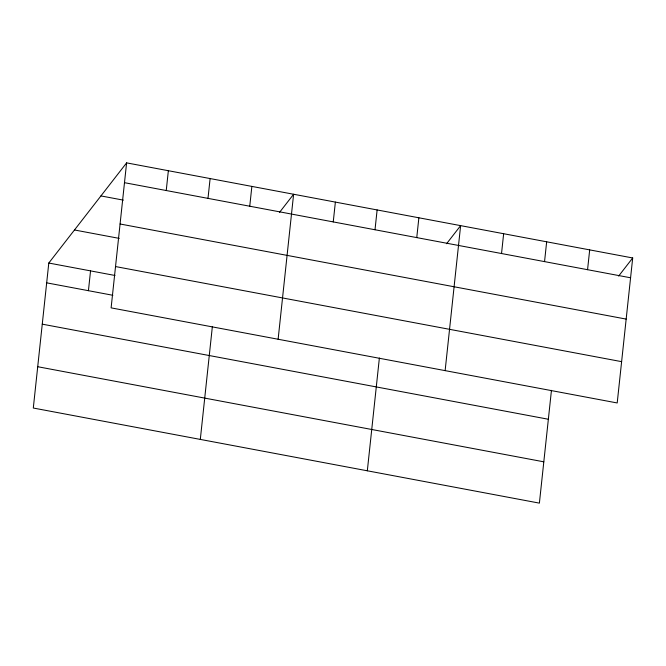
<?xml version="1.0" encoding="UTF-8"?>
<svg xmlns="http://www.w3.org/2000/svg" width="666" height="666" viewBox="0 0 666 666"><rect width="100%" height="100%" fill="white"/><g stroke="black" fill="none" stroke-linecap="round" stroke-linejoin="round"><path stroke-width="1" d="M126.607 162.87L111.114 307.867L617.207 402.963L632.7 257.967L126.607 162.87L48.793 263.037L33.3 408.033L539.393 503.13L551.448 390.343M88.428 290.692L90.551 270.879M166.242 190.526L168.356 170.712M207.992 198.376L210.115 178.563M200.308 439.41L212.362 326.623M249.75 206.219L251.865 186.405M278.122 339.252L293.614 194.256L279.554 212.354M333.25 221.911L335.373 202.098M375.008 229.753L377.123 209.948M367.324 470.795L379.379 358.008M416.758 237.604L418.872 217.79M445.129 370.629L460.631 225.632L446.57 243.739M501.531 253.53L503.646 233.716M544.547 261.613L546.661 241.8M587.562 269.697L589.685 249.883M618.639 276.074L632.7 257.967M124.492 182.684L630.585 277.78M100.932 195.921L123.335 200.133M120.071 223.992L626.165 319.097M74.475 229.978L119.281 238.395M115.526 266.558L621.619 361.655M48.793 263.037L114.985 275.474M46.678 282.842L112.87 295.279M42.266 324.159L548.359 419.255M37.712 366.716L543.806 461.821"/></g></svg>
